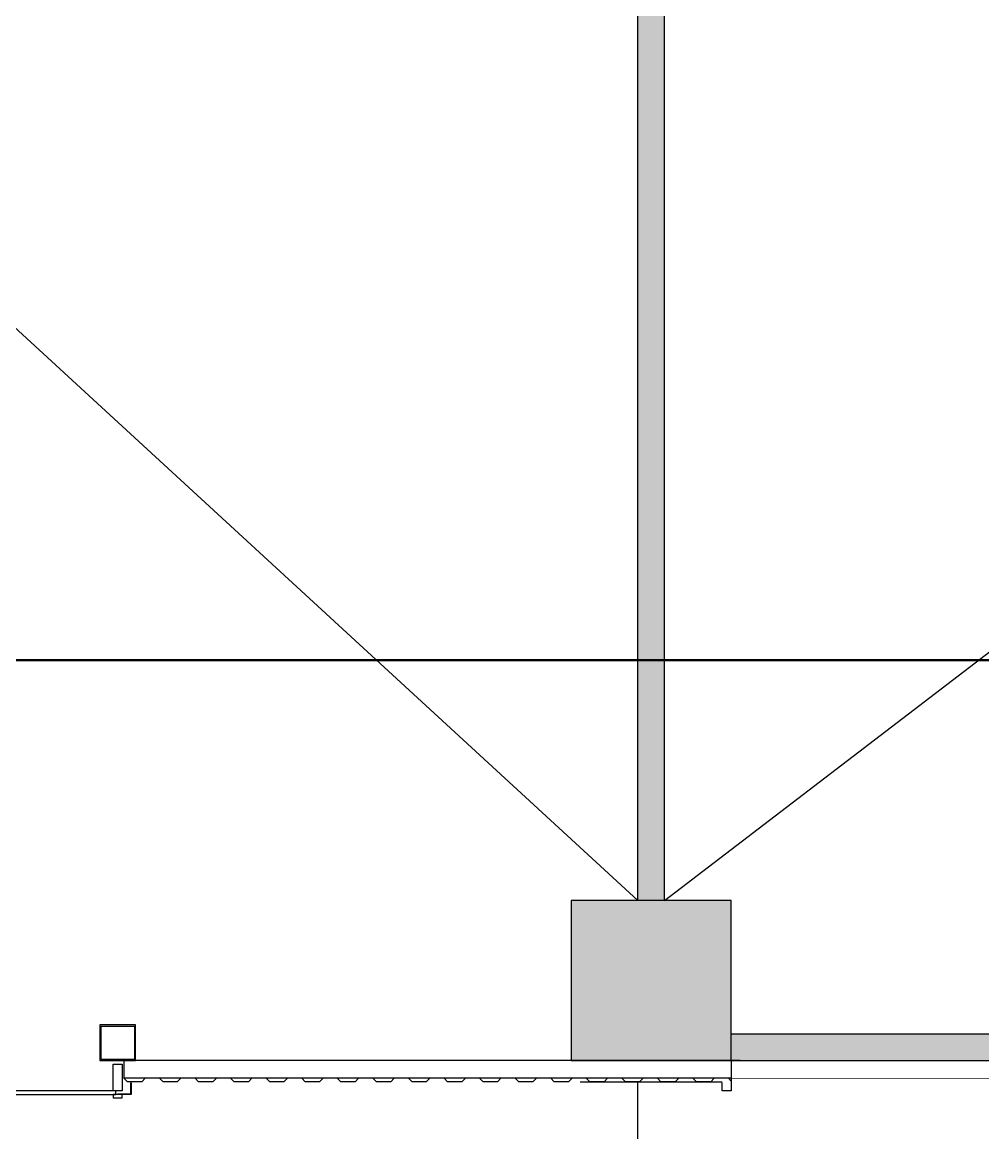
# Model space of a CAD drawing. Header units: centimetres. Extents: x 26200 to 152500, y -600 to 9300.
# Drawn here: x 81687 to 82227, y 1478 to 2102 of the extents above; entities that cross this region are included whole.
import ezdxf

# ---------------------------------------------------------------- set-up
doc = ezdxf.new("R2010")
doc.units = ezdxf.units.CM
doc.linetypes.add('HIDDEN2', pattern=[0.1875, 0.125, -0.0625])
for name, color, linetype in [('A-ELEV-01', 8, 'Continuous'), ('A-ELEV-03', 8, 'Continuous'), ('A-ELEV-04', 8, 'Continuous'), ('A-GLAZ-FRME', 8, 'Continuous'), ('A-GLAZ-FULL', 8, 'Continuous'), ('A-WALL', 8, 'Continuous'), ('A-WALL-HTCH', 8, 'Continuous'), ('A-WALL-PLST', 8, 'Continuous'), ('A-WALL-SNWPNL', 8, 'Continuous'), ('A-WALL-STEL', 8, 'Continuous'), ('S-CONC', 5, 'Continuous'), ('S-HTCH', 8, 'Continuous'), ('S-STEL', 3, 'Continuous')]:
    doc.layers.add(name, color=color, linetype=linetype)
doc.layers.add('GEB-BEZUG', color=8, linetype='Continuous', lineweight=50, true_color=0xffff00)
pattern_1 = [(0, (74805.6698, 54361.057), (3.175, 3.175), [3.175, -3.175])]

# ---------------------------------------------------------------- blocks, each defined once
blk = doc.blocks.new('*U77')
at = {"layer": 'A-WALL-SNWPNL'}
blk.add_lwpolyline([(50, 1), (42, 1), (40, -1), (32, -1), (30, 1), (22, 1), (20, -1), (12, -1), (10, 1), (2, 1), (0, -1), (-8, -1), (-10, 1), (-18, 1), (-20, -1), (-28, -1), (-30, 1), (-38, 1), (-40, -1), (-48, -1), (-50, 1)], dxfattribs=at)
blk = doc.blocks.new('*U78')
at = {"layer": 'A-WALL-STEL', "color": 0, "linetype": 'ByBlock', "lineweight": -2, "transparency": 16777216}
for p in [(0, 0), (100, 0), (200, 0)]:
    blk.add_blockref('*U77', p, dxfattribs=at)

msp = doc.modelspace()

# ---------------------------------------------------------------- hatches: boundary and pattern name
at = {"layer": 'A-WALL-HTCH'}
h = msp.add_hatch(dxfattribs=at)
h.set_pattern_fill('DASH', color=256)
h.set_pattern_definition(pattern_1)
h.paths.add_polyline_path([(81943.36, 2973.62), (81943.36, 2988.62), (82138.36, 2988.62), (82138.36, 2973.62), (82048.36, 2973.62), (82048.36, 1608.62), (82033.36, 1608.62), (82033.36, 2973.62)])
h = msp.add_hatch(dxfattribs=at)
h.set_pattern_fill('DASH', color=256)
h.set_pattern_definition(pattern_1)
h.paths.add_polyline_path([(82630.86, 1518.62), (82630.86, 1533.62), (82085.86, 1533.62), (82085.86, 1518.62)])
h.paths.add_polyline_path([(83530.86, 1518.62), (83530.86, 1533.62), (82650.86, 1533.62), (82650.86, 1518.62)])
h.paths.add_polyline_path([(83550.86, 1533.62), (83550.86, 1518.62), (83795.86, 1518.62), (83795.86, 1533.62)])
at = {"layer": 'S-HTCH'}
h = msp.add_hatch(dxfattribs=at)
h.set_pattern_fill('ANSI33', color=256)
h.set_pattern_definition([(45, (74805.67, 5721.585), (-4.490128, 4.490128), []), (45, (74810.16, 5721.585), (-4.490128, 4.490128), [3.175, -1.5875])])
h.paths.add_polyline_path([(90995.86, 1518.62), (91085.86, 1518.62), (91085.86, 1608.62), (90995.86, 1608.62)])
h.paths.add_polyline_path([(90995.86, 7218.62), (91085.86, 7218.62), (91085.86, 7308.62), (90995.86, 7308.62)])
h.paths.add_polyline_path([(89195.86, 1518.62), (89285.86, 1518.62), (89285.86, 1608.62), (89195.86, 1608.62)])
h.paths.add_polyline_path([(85595.86, 1518.62), (85685.86, 1518.62), (85685.86, 1608.62), (85595.86, 1608.62)])
h.paths.add_polyline_path([(89195.86, 7218.62), (89285.86, 7218.62), (89285.86, 7308.62), (89195.86, 7308.62)])
h.paths.add_polyline_path([(85595.86, 7218.62), (85685.86, 7218.62), (85685.86, 7308.62), (85595.86, 7308.62)])
h.paths.add_polyline_path([(90995.86, 3418.62), (91085.86, 3418.62), (91085.86, 3508.62), (90995.86, 3508.62)])
h.paths.add_polyline_path([(90995.86, 5318.62), (91085.86, 5318.62), (91085.86, 5408.62), (90995.86, 5408.62)])
h.paths.add_polyline_path([(89195.86, 3418.62), (89285.86, 3418.62), (89285.86, 3508.62), (89195.86, 3508.62)])
h.paths.add_polyline_path([(85595.86, 3418.62), (85685.86, 3418.62), (85685.86, 3508.62), (85595.86, 3508.62)])
h.paths.add_polyline_path([(89195.86, 5318.62), (89285.86, 5318.62), (89285.86, 5408.62), (89195.86, 5408.62)])
h.paths.add_polyline_path([(85595.86, 5318.62), (85685.86, 5318.62), (85685.86, 5408.62), (85595.86, 5408.62)])
h.paths.add_polyline_path([(96395.86, 3418.62), (96485.86, 3418.62), (96485.86, 3508.62), (96395.86, 3508.62)])
h.paths.add_polyline_path([(96395.86, 5318.62), (96485.86, 5318.62), (96485.86, 5408.62), (96395.86, 5408.62)])
h.paths.add_polyline_path([(94595.86, 3418.62), (94685.86, 3418.62), (94685.86, 3508.62), (94595.86, 3508.62)])
h.paths.add_polyline_path([(94595.86, 5318.62), (94685.86, 5318.62), (94685.86, 5408.62), (94595.86, 5408.62)])
h.paths.add_polyline_path([(92795.86, 3418.62), (92885.86, 3418.62), (92885.86, 3508.62), (92795.86, 3508.62)])
h.paths.add_polyline_path([(92795.86, 5318.62), (92885.86, 5318.62), (92885.86, 5408.62), (92795.86, 5408.62)])
h.paths.add_polyline_path([(89095.86, 3418.62), (89185.86, 3418.62), (89185.86, 3508.62), (89095.86, 3508.62)])
h.paths.add_polyline_path([(89095.86, 5318.62), (89185.86, 5318.62), (89185.86, 5408.62), (89095.86, 5408.62)])
h.paths.add_polyline_path([(87395.86, 3418.62), (87485.86, 3418.62), (87485.86, 3508.62), (87395.86, 3508.62)])
h.paths.add_polyline_path([(87395.86, 5318.62), (87485.86, 5318.62), (87485.86, 5408.62), (87395.86, 5408.62)])
h.paths.add_polyline_path([(83795.86, 3418.62), (83885.86, 3418.62), (83885.86, 3508.62), (83795.86, 3508.62)])
h.paths.add_polyline_path([(83795.86, 5318.62), (83885.86, 5318.62), (83885.86, 5408.62), (83795.86, 5408.62)])
h.paths.add_polyline_path([(81995.86, 3418.62), (82085.86, 3418.62), (82085.86, 3508.62), (81995.86, 3508.62)])
h.paths.add_polyline_path([(81995.86, 5318.62), (82085.86, 5318.62), (82085.86, 5408.62), (81995.86, 5408.62)])
h.paths.add_polyline_path([(80195.86, 3418.62), (80285.86, 3418.62), (80285.86, 3508.62), (80195.86, 3508.62)])
h.paths.add_polyline_path([(80195.86, 5318.62), (80285.86, 5318.62), (80285.86, 5408.62), (80195.86, 5408.62)])
h.paths.add_polyline_path([(98195.86, 5318.62), (98285.86, 5318.62), (98285.86, 5408.62), (98195.86, 5408.62)])
h.paths.add_polyline_path([(98195.86, 3418.62), (98285.86, 3418.62), (98285.86, 3508.62), (98195.86, 3508.62)])
h.paths.add_polyline_path([(98195.86, 1518.62), (98285.86, 1518.62), (98285.86, 1608.62), (98195.86, 1608.62)])
h.paths.add_polyline_path([(96395.86, 1518.62), (96485.86, 1518.62), (96485.86, 1608.62), (96395.86, 1608.62)])
h.paths.add_polyline_path([(94595.86, 1518.62), (94685.86, 1518.62), (94685.86, 1608.62), (94595.86, 1608.62)])
h.paths.add_polyline_path([(92795.86, 1518.62), (92885.86, 1518.62), (92885.86, 1608.62), (92795.86, 1608.62)])
h.paths.add_polyline_path([(89095.86, 1518.62), (89185.86, 1518.62), (89185.86, 1608.62), (89095.86, 1608.62)])
h.paths.add_polyline_path([(87395.86, 1518.62), (87485.86, 1518.62), (87485.86, 1608.62), (87395.86, 1608.62)])
h.paths.add_polyline_path([(83795.86, 1518.62), (83885.86, 1518.62), (83885.86, 1608.62), (83795.86, 1608.62)])
h.paths.add_polyline_path([(81995.86, 1518.62), (82085.86, 1518.62), (82085.86, 1608.62), (81995.86, 1608.62)])
h.paths.add_polyline_path([(80195.86, 1518.62), (80285.86, 1518.62), (80285.86, 1608.62), (80195.86, 1608.62)])
h.paths.add_polyline_path([(98195.86, 7218.62), (98285.86, 7218.62), (98285.86, 7308.62), (98195.86, 7308.62)])
h.paths.add_polyline_path([(96395.86, 7218.62), (96485.86, 7218.62), (96485.86, 7308.62), (96395.86, 7308.62)])
h.paths.add_polyline_path([(94595.86, 7218.62), (94685.86, 7218.62), (94685.86, 7308.62), (94595.86, 7308.62)])
h.paths.add_polyline_path([(92795.86, 7218.62), (92885.86, 7218.62), (92885.86, 7308.62), (92795.86, 7308.62)])
h.paths.add_polyline_path([(89095.86, 7218.62), (89185.86, 7218.62), (89185.86, 7308.62), (89095.86, 7308.62)])
h.paths.add_polyline_path([(87395.86, 7218.62), (87485.86, 7218.62), (87485.86, 7308.62), (87395.86, 7308.62)])
h.paths.add_polyline_path([(83795.86, 7218.62), (83885.86, 7218.62), (83885.86, 7308.62), (83795.86, 7308.62)])
h.paths.add_polyline_path([(81995.86, 7218.62), (82085.86, 7218.62), (82085.86, 7308.62), (81995.86, 7308.62)])
h.paths.add_polyline_path([(80195.86, 7218.62), (80285.86, 7218.62), (80285.86, 7308.62), (80195.86, 7308.62)])

# ---------------------------------------------------------------- linework, layer by layer
at = {"layer": 'A-ELEV-01', "linetype": 'HIDDEN2', "ltscale": 2}
msp.add_line((82033.36, 853.59), (82033.36, 1506.59), dxfattribs=at)
at = {"layer": 'A-ELEV-03'}
for p, q in [((82085.86, 1508.59), (81744.36, 1508.59)), ((82000.86, 1506.62), (82080.86, 1506.62))]:
    msp.add_line(p, q, dxfattribs=at)
at = {"layer": 'A-ELEV-03', "elevation": 0}
msp.add_lwpolyline([(81744.36, 1518.59), (81744.36, 1508.59)], dxfattribs=at)
at = {"layer": 'A-ELEV-04'}
for p, q in [((80548.36, 2973.62), (82033.36, 1608.62)), ((82048.36, 1608.62), (83833.36, 2973.62))]:
    msp.add_line(p, q, dxfattribs=at)
at = {"layer": 'A-GLAZ-FRME', "elevation": 0}
for points in [[(81743.36, 1501.59), (81738.36, 1501.59), (81738.36, 1516.59), (81743.36, 1516.59)], [(81738.36, 1497.59), (81743.36, 1497.59), (81743.36, 1499.59), (81738.36, 1499.59)]]:
    msp.add_lwpolyline(points, close=True, dxfattribs=at)
at = {"layer": 'A-GLAZ-FULL', "elevation": 0}
msp.add_lwpolyline([(81641.86, 1499.59), (81739.86, 1499.59), (81739.86, 1501.59), (81641.86, 1501.59)], close=True, dxfattribs=at)
at = {"layer": 'A-WALL'}
for p, q in [((82085.86, 1533.62), (82630.86, 1533.62)), ((82085.86, 1518.62), (83795.86, 1518.62))]:
    msp.add_line(p, q, dxfattribs=at)
for points in [[(82033.36, 1608.62), (82033.36, 2973.62)], [(82048.36, 1608.62), (82048.36, 2973.62)]]:
    msp.add_lwpolyline(points, dxfattribs=at)
at = {"layer": 'A-WALL-PLST', "const_width": 0.3}
msp.add_lwpolyline([(82085.86, 1508.62), (87395.86, 1508.59), (87395.86, 1518.59)], dxfattribs=at)
at = {"layer": 'A-WALL-SNWPNL'}
msp.add_lwpolyline([(82090.86, 1518.59), (82085.86, 1518.59), (82085.86, 1501.59), (82080.86, 1501.59), (82080.86, 1506.09)], dxfattribs=at)
at = {"layer": 'A-WALL-SNWPNL', "elevation": 0}
msp.add_lwpolyline([(81748.36, 1506.09), (81748.36, 1499.59), (81743.36, 1499.59), (81740.86, 1499.59), (81740.86, 1499.79), (81743.36, 1499.79), (81748.16, 1499.79), (81748.16, 1506.09)], close=True, dxfattribs=at)
msp.add_lwpolyline([(82085.86, 1507.09), (82084.36, 1508.59), (82076.36, 1508.59), (82074.36, 1506.59), (82066.36, 1506.59), (82064.36, 1508.59), (82056.36, 1508.59), (82054.36, 1506.59), (82046.36, 1506.59), (82044.36, 1508.59)], dxfattribs=at)
at = {"layer": 'A-WALL-STEL'}
msp.add_line((82085.86, 1518.59), (81740.86, 1518.59), dxfattribs=at)
at = {"layer": 'GEB-BEZUG'}
msp.add_lwpolyline([(85450.08, 1743.62), (80303.02, 1743.62)], dxfattribs=at)
at = {"layer": 'S-CONC'}
msp.add_lwpolyline([(81995.86, 1518.62), (82085.86, 1518.62), (82085.86, 1608.62), (81995.86, 1608.62)], close=True, dxfattribs=at)
at = {"layer": 'S-STEL', "elevation": 0}
for points in [[(81730.86, 1518.59), (81750.86, 1518.59), (81750.86, 1538.59), (81730.86, 1538.59)], [(81731.46, 1537.99), (81750.26, 1537.99), (81750.26, 1519.19), (81731.46, 1519.19)]]:
    msp.add_lwpolyline(points, close=True, dxfattribs=at)

# ---------------------------------------------------------------- block references
at = {"layer": 'A-WALL-STEL'}
msp.add_blockref('*U78', (81794.36, 1507.59), dxfattribs=at)

doc.saveas('drawing.dxf')
